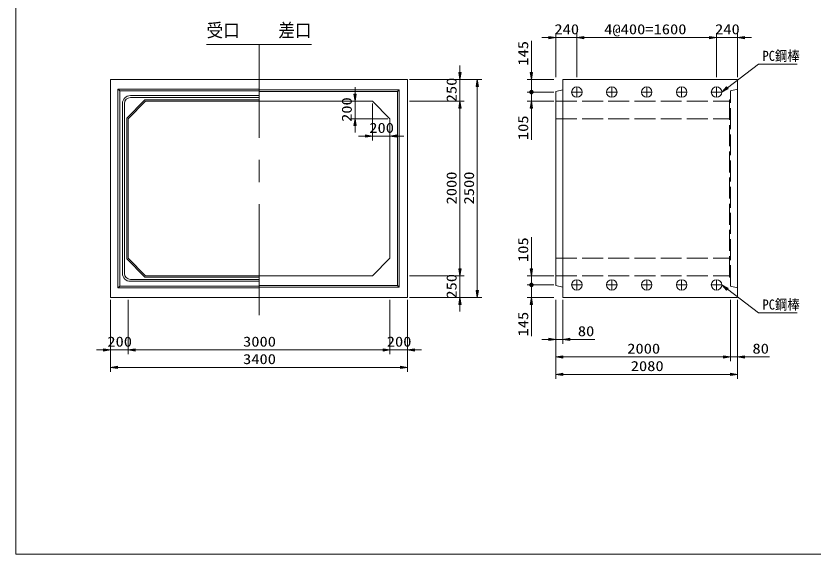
# Model space of a CAD drawing. Units: millimetres on the paper, scale 1:40. Extents: x 18 to 410, y 10 to 287.
# Drawn here: x 18 to 246.2, y 10 to 164.2 of the extents above; entities that cross this region are included whole.
import ezdxf
from ezdxf.enums import TextEntityAlignment as Align

# ---------------------------------------------------------------- set-up
doc = ezdxf.new("R2010")
doc.units = ezdxf.units.MM
doc.linetypes.add('DASHED', pattern=[7.5, 6, -1.5])
doc.linetypes.add('USER1', pattern=[50.8, 31.75, -6.35, 6.35, -6.35])
for name, color, linetype, lineweight in [('0_7', 7, 'Continuous', 13), ('Layer1', 3, 'Continuous', 13), ('Layer2', 6, 'USER1', 13), ('Layer3', 7, 'Continuous', 13), ('Layer4', 4, 'DASHED', 13), ('Layer7', 9, 'Continuous', 13)]:
    doc.layers.add(name, color=color, linetype=linetype, lineweight=lineweight)
doc.styles.add('ＭＳ ゴシック', font='')
doc.styles.get('ＭＳ ゴシック').set_extended_font_data('MS Gothic')

msp = doc.modelspace()

# ---------------------------------------------------------------- hatches: boundary and pattern name
at = {"layer": 'Layer1'}
for points in [[(170.594, 158.325), (170.594, 157.658), (172.594, 157.992)], [(180.594, 158.325), (180.594, 157.658), (178.594, 157.992)], [(180.594, 158.325), (180.594, 157.658), (178.594, 157.992)], [(216.594, 158.325), (216.594, 157.658), (218.594, 157.992)], [(216.594, 158.325), (216.594, 157.658), (218.594, 157.992)], [(226.594, 158.325), (226.594, 157.658), (224.594, 157.992)], [(144.76, 147.992), (145.427, 147.992), (145.094, 145.992)], [(165.26, 147.992), (165.927, 147.992), (165.594, 145.992)], [(149.76, 143.992), (150.427, 143.992), (150.094, 145.992)], [(221.887, 143.314), (220.094, 142.367), (221.483, 143.844)], [(114.76, 141.742), (115.427, 141.742), (115.094, 139.742)], [(165.624, 142.849), (165.534, 142.843), (165.474, 142.832), (165.417, 142.813), (165.363, 142.787), (165.312, 142.755), (165.265, 142.717), (165.224, 142.673), (165.188, 142.624), (165.159, 142.571), (165.137, 142.515), (165.122, 142.457), (165.115, 142.397), (165.115, 142.337), (165.122, 142.277), (165.137, 142.218), (165.159, 142.162), (165.188, 142.109), (165.224, 142.061), (165.265, 142.017), (165.312, 141.978), (165.363, 141.946), (165.417, 141.92), (165.474, 141.902), (165.563, 141.885), (165.594, 141.887), (165.594, 142.367)], [(165.624, 142.849), (165.534, 142.843), (165.474, 142.832), (165.417, 142.813), (165.363, 142.787), (165.312, 142.755), (165.265, 142.717), (165.224, 142.673), (165.188, 142.624), (165.159, 142.571), (165.137, 142.515), (165.122, 142.457), (165.115, 142.397), (165.115, 142.337), (165.122, 142.277), (165.137, 142.218), (165.159, 142.162), (165.188, 142.109), (165.224, 142.061), (165.265, 142.017), (165.312, 141.978), (165.363, 141.946), (165.417, 141.92), (165.474, 141.902), (165.563, 141.885), (165.594, 141.887), (165.594, 142.367)], [(165.563, 141.885), (165.654, 141.89), (165.713, 141.902), (165.77, 141.92), (165.825, 141.946), (165.876, 141.978), (165.922, 142.017), (165.964, 142.061), (165.999, 142.109), (166.028, 142.162), (166.05, 142.218), (166.065, 142.277), (166.073, 142.337), (166.073, 142.397), (166.065, 142.457), (166.05, 142.515), (166.028, 142.571), (165.999, 142.624), (165.964, 142.673), (165.922, 142.717), (165.876, 142.755), (165.825, 142.787), (165.77, 142.813), (165.713, 142.832), (165.624, 142.849), (165.594, 142.847), (165.594, 142.367)], [(165.563, 141.885), (165.654, 141.89), (165.713, 141.902), (165.77, 141.92), (165.825, 141.946), (165.876, 141.978), (165.922, 142.017), (165.964, 142.061), (165.999, 142.109), (166.028, 142.162), (166.05, 142.218), (166.065, 142.277), (166.073, 142.337), (166.073, 142.397), (166.065, 142.457), (166.05, 142.515), (166.028, 142.571), (165.999, 142.624), (165.964, 142.673), (165.922, 142.717), (165.876, 142.755), (165.825, 142.787), (165.77, 142.813), (165.713, 142.832), (165.624, 142.849), (165.594, 142.847), (165.594, 142.367)], [(144.76, 137.742), (145.427, 137.742), (145.094, 139.742)], [(144.76, 137.742), (145.427, 137.742), (145.094, 139.742)], [(165.26, 137.742), (165.927, 137.742), (165.594, 139.742)], [(114.76, 132.742), (115.427, 132.742), (115.094, 134.742)], [(118.094, 130.075), (118.094, 129.408), (120.094, 129.742)], [(127.094, 130.075), (127.094, 129.408), (125.094, 129.742)], [(144.76, 91.742), (145.427, 91.742), (145.094, 89.742)], [(144.76, 91.742), (145.427, 91.742), (145.094, 89.742)], [(165.26, 91.742), (165.927, 91.742), (165.594, 89.742)], [(165.624, 87.599), (165.534, 87.593), (165.474, 87.582), (165.417, 87.563), (165.363, 87.537), (165.312, 87.505), (165.265, 87.467), (165.224, 87.423), (165.188, 87.374), (165.159, 87.321), (165.137, 87.265), (165.122, 87.207), (165.115, 87.147), (165.115, 87.087), (165.122, 87.027), (165.137, 86.968), (165.159, 86.912), (165.188, 86.859), (165.224, 86.811), (165.265, 86.767), (165.312, 86.728), (165.363, 86.696), (165.417, 86.67), (165.474, 86.652), (165.563, 86.635), (165.594, 86.637), (165.594, 87.117)], [(165.624, 87.599), (165.534, 87.593), (165.474, 87.582), (165.417, 87.563), (165.363, 87.537), (165.312, 87.505), (165.265, 87.467), (165.224, 87.423), (165.188, 87.374), (165.159, 87.321), (165.137, 87.265), (165.122, 87.207), (165.115, 87.147), (165.115, 87.087), (165.122, 87.027), (165.137, 86.968), (165.159, 86.912), (165.188, 86.859), (165.224, 86.811), (165.265, 86.767), (165.312, 86.728), (165.363, 86.696), (165.417, 86.67), (165.474, 86.652), (165.563, 86.635), (165.594, 86.637), (165.594, 87.117)], [(165.563, 86.635), (165.654, 86.64), (165.713, 86.652), (165.77, 86.67), (165.825, 86.696), (165.876, 86.728), (165.922, 86.767), (165.964, 86.811), (165.999, 86.859), (166.028, 86.912), (166.05, 86.968), (166.065, 87.027), (166.073, 87.087), (166.073, 87.147), (166.065, 87.207), (166.05, 87.265), (166.028, 87.321), (165.999, 87.374), (165.964, 87.423), (165.922, 87.467), (165.876, 87.505), (165.825, 87.537), (165.77, 87.563), (165.713, 87.582), (165.624, 87.599), (165.594, 87.597), (165.594, 87.117)], [(165.563, 86.635), (165.654, 86.64), (165.713, 86.652), (165.77, 86.67), (165.825, 86.696), (165.876, 86.728), (165.922, 86.767), (165.964, 86.811), (165.999, 86.859), (166.028, 86.912), (166.05, 86.968), (166.065, 87.027), (166.073, 87.087), (166.073, 87.147), (166.065, 87.207), (166.05, 87.265), (166.028, 87.321), (165.999, 87.374), (165.964, 87.423), (165.922, 87.467), (165.876, 87.505), (165.825, 87.537), (165.77, 87.563), (165.713, 87.582), (165.624, 87.599), (165.594, 87.597), (165.594, 87.117)], [(221.483, 85.639), (220.094, 87.117), (221.887, 86.17)], [(149.76, 85.492), (150.427, 85.492), (150.094, 83.492)], [(144.76, 81.492), (145.427, 81.492), (145.094, 83.492)], [(165.26, 81.492), (165.927, 81.492), (165.594, 83.492)], [(170.594, 71.825), (170.594, 71.158), (172.594, 71.492)], [(176.594, 71.825), (176.594, 71.158), (174.594, 71.492)], [(43.094, 68.825), (43.094, 68.158), (45.094, 68.492)], [(52.094, 68.825), (52.094, 68.158), (50.094, 68.492)], [(52.094, 68.825), (52.094, 68.158), (50.094, 68.492)], [(123.094, 68.825), (123.094, 68.158), (125.094, 68.492)], [(123.094, 68.825), (123.094, 68.158), (125.094, 68.492)], [(132.094, 68.825), (132.094, 68.158), (130.094, 68.492)], [(174.594, 66.825), (174.594, 66.158), (172.594, 66.492)], [(220.594, 66.825), (220.594, 66.158), (222.594, 66.492)], [(220.594, 66.825), (220.594, 66.158), (222.594, 66.492)], [(226.594, 66.825), (226.594, 66.158), (224.594, 66.492)], [(47.094, 63.825), (47.094, 63.158), (45.094, 63.492)], [(128.094, 63.825), (128.094, 63.158), (130.094, 63.492)], [(174.594, 61.825), (174.594, 61.158), (172.594, 61.492)], [(222.594, 61.825), (222.594, 61.158), (224.594, 61.492)]]:
    msp.add_hatch(color=256, dxfattribs=at).paths.add_polyline_path(points)

# ---------------------------------------------------------------- linework, layer by layer
at = {"layer": '0_7'}
for p, q in [((18, 287), (18, 10)), ((18, 10), (410, 10))]:
    msp.add_line(p, q, dxfattribs=at)
at = {"layer": 'Layer1'}
for p, q in [((170.594, 157.992), (168.594, 157.992)), ((172.594, 146.617), (172.594, 159.242)), ((178.594, 157.992), (172.594, 157.992)), ((178.594, 146.617), (178.594, 159.242)), ((178.594, 146.617), (178.594, 159.242)), ((180.594, 157.992), (216.594, 157.992)), ((180.594, 157.992), (182.594, 157.992)), ((216.594, 157.992), (214.594, 157.992)), ((218.594, 146.617), (218.594, 159.242)), ((218.594, 146.617), (218.594, 159.242)), ((218.594, 157.992), (224.594, 157.992)), ((224.594, 146.617), (224.594, 159.242)), ((226.594, 157.992), (228.594, 157.992)), ((165.594, 147.992), (165.594, 157.07)), ((145.094, 147.992), (145.094, 149.992)), ((221.685, 143.579), (230.594, 150.367)), ((230.594, 150.367), (231.594, 150.367)), ((231.594, 150.367), (241.682, 150.367)), ((165.594, 144.367), (165.594, 146.367)), ((130.719, 145.992), (146.344, 145.992)), ((130.719, 145.992), (151.344, 145.992)), ((145.094, 139.742), (145.094, 145.992)), ((150.094, 85.492), (150.094, 143.992)), ((171.969, 145.992), (164.344, 145.992)), ((165.594, 142.367), (165.594, 145.992)), ((165.594, 142.367), (165.594, 144.367)), ((115.094, 141.742), (115.094, 143.742)), ((171.969, 142.367), (164.344, 142.367)), ((171.969, 142.367), (164.344, 142.367)), ((165.594, 142.367), (165.594, 139.742)), ((165.594, 142.367), (165.594, 140.367)), ((119.469, 139.742), (113.844, 139.742)), ((115.094, 139.742), (115.094, 134.742)), ((130.719, 139.742), (146.344, 139.742)), ((130.719, 139.742), (146.344, 139.742)), ((171.969, 139.742), (164.344, 139.742)), ((165.594, 140.367), (165.594, 138.367)), ((120.094, 139.117), (120.094, 128.492)), ((145.094, 137.742), (145.094, 135.742)), ((145.094, 91.742), (145.094, 137.742)), ((165.594, 137.742), (165.594, 128.663)), ((124.469, 134.742), (113.844, 134.742)), ((115.094, 132.742), (115.094, 130.742)), ((125.094, 134.117), (125.094, 128.492)), ((118.094, 129.742), (116.094, 129.742)), ((120.094, 129.742), (125.094, 129.742)), ((127.094, 129.742), (129.094, 129.742)), ((165.594, 91.742), (165.594, 100.82)), ((145.094, 91.742), (145.094, 93.742)), ((130.719, 89.742), (146.344, 89.742)), ((130.719, 89.742), (146.344, 89.742)), ((145.094, 89.742), (145.094, 83.492)), ((171.969, 89.742), (164.344, 89.742)), ((165.594, 89.117), (165.594, 91.117)), ((165.594, 87.117), (165.594, 89.742)), ((165.594, 87.117), (165.594, 89.117)), ((171.969, 87.117), (164.344, 87.117)), ((171.969, 87.117), (164.344, 87.117)), ((165.594, 87.117), (165.594, 83.492)), ((165.594, 87.117), (165.594, 85.117)), ((165.594, 85.117), (165.594, 83.117)), ((221.685, 85.905), (230.594, 79.117)), ((45.094, 82.867), (45.094, 67.242)), ((45.094, 82.867), (45.094, 62.242)), ((50.094, 82.867), (50.094, 67.242)), ((50.094, 82.867), (50.094, 67.242)), ((125.094, 82.867), (125.094, 67.242)), ((125.094, 82.867), (125.094, 67.242)), ((130.094, 82.867), (130.094, 67.242)), ((130.094, 82.867), (130.094, 62.242)), ((130.719, 83.492), (146.344, 83.492)), ((130.719, 83.492), (151.344, 83.492)), ((171.969, 83.492), (164.344, 83.492)), ((172.594, 82.867), (172.594, 70.242)), ((172.594, 82.867), (172.594, 65.242)), ((172.594, 82.867), (172.594, 60.242)), ((174.594, 82.867), (174.594, 70.242)), ((222.594, 82.867), (222.594, 65.242)), ((222.594, 82.867), (222.594, 65.242)), ((224.594, 82.867), (224.594, 65.242)), ((224.594, 82.867), (224.594, 60.242)), ((145.094, 81.492), (145.094, 79.492)), ((165.594, 81.492), (165.594, 72.413)), ((230.594, 79.117), (231.594, 79.117)), ((231.594, 79.117), (241.682, 79.117)), ((170.594, 71.492), (168.594, 71.492)), ((172.594, 71.492), (174.594, 71.492)), ((176.594, 71.492), (183.729, 71.492)), ((43.094, 68.492), (41.094, 68.492)), ((50.094, 68.492), (45.094, 68.492)), ((52.094, 68.492), (123.094, 68.492)), ((52.094, 68.492), (54.094, 68.492)), ((123.094, 68.492), (121.094, 68.492)), ((125.094, 68.492), (130.094, 68.492)), ((132.094, 68.492), (134.094, 68.492)), ((174.594, 66.492), (220.594, 66.492)), ((220.594, 66.492), (218.594, 66.492)), ((222.594, 66.492), (224.594, 66.492)), ((226.594, 66.492), (233.729, 66.492)), ((47.094, 63.492), (128.094, 63.492)), ((174.594, 61.492), (222.594, 61.492))]:
    msp.add_line(p, q, dxfattribs=at)
for points in [[(170.594, 158.325), (170.594, 157.658), (172.594, 157.992)], [(180.594, 158.325), (180.594, 157.658), (178.594, 157.992)], [(180.594, 158.325), (180.594, 157.658), (178.594, 157.992)], [(216.594, 158.325), (216.594, 157.658), (218.594, 157.992)], [(216.594, 158.325), (216.594, 157.658), (218.594, 157.992)], [(226.594, 158.325), (226.594, 157.658), (224.594, 157.992)], [(144.76, 147.992), (145.427, 147.992), (145.094, 145.992)], [(165.26, 147.992), (165.927, 147.992), (165.594, 145.992)], [(149.76, 143.992), (150.427, 143.992), (150.094, 145.992)], [(221.887, 143.314), (220.094, 142.367), (221.483, 143.844)], [(114.76, 141.742), (115.427, 141.742), (115.094, 139.742)], [(165.624, 142.849), (165.534, 142.843), (165.474, 142.832), (165.417, 142.813), (165.363, 142.787), (165.312, 142.755), (165.265, 142.717), (165.224, 142.673), (165.188, 142.624), (165.159, 142.571), (165.137, 142.515), (165.122, 142.457), (165.115, 142.397), (165.115, 142.337), (165.122, 142.277), (165.137, 142.218), (165.159, 142.162), (165.188, 142.109), (165.224, 142.061), (165.265, 142.017), (165.312, 141.978), (165.363, 141.946), (165.417, 141.92), (165.474, 141.902), (165.563, 141.885), (165.594, 141.887), (165.594, 142.367)], [(165.624, 142.849), (165.534, 142.843), (165.474, 142.832), (165.417, 142.813), (165.363, 142.787), (165.312, 142.755), (165.265, 142.717), (165.224, 142.673), (165.188, 142.624), (165.159, 142.571), (165.137, 142.515), (165.122, 142.457), (165.115, 142.397), (165.115, 142.337), (165.122, 142.277), (165.137, 142.218), (165.159, 142.162), (165.188, 142.109), (165.224, 142.061), (165.265, 142.017), (165.312, 141.978), (165.363, 141.946), (165.417, 141.92), (165.474, 141.902), (165.563, 141.885), (165.594, 141.887), (165.594, 142.367)], [(165.563, 141.885), (165.654, 141.89), (165.713, 141.902), (165.77, 141.92), (165.825, 141.946), (165.876, 141.978), (165.922, 142.017), (165.964, 142.061), (165.999, 142.109), (166.028, 142.162), (166.05, 142.218), (166.065, 142.277), (166.073, 142.337), (166.073, 142.397), (166.065, 142.457), (166.05, 142.515), (166.028, 142.571), (165.999, 142.624), (165.964, 142.673), (165.922, 142.717), (165.876, 142.755), (165.825, 142.787), (165.77, 142.813), (165.713, 142.832), (165.624, 142.849), (165.594, 142.847), (165.594, 142.367)], [(165.563, 141.885), (165.654, 141.89), (165.713, 141.902), (165.77, 141.92), (165.825, 141.946), (165.876, 141.978), (165.922, 142.017), (165.964, 142.061), (165.999, 142.109), (166.028, 142.162), (166.05, 142.218), (166.065, 142.277), (166.073, 142.337), (166.073, 142.397), (166.065, 142.457), (166.05, 142.515), (166.028, 142.571), (165.999, 142.624), (165.964, 142.673), (165.922, 142.717), (165.876, 142.755), (165.825, 142.787), (165.77, 142.813), (165.713, 142.832), (165.624, 142.849), (165.594, 142.847), (165.594, 142.367)], [(144.76, 137.742), (145.427, 137.742), (145.094, 139.742)], [(144.76, 137.742), (145.427, 137.742), (145.094, 139.742)], [(165.26, 137.742), (165.927, 137.742), (165.594, 139.742)], [(114.76, 132.742), (115.427, 132.742), (115.094, 134.742)], [(118.094, 130.075), (118.094, 129.408), (120.094, 129.742)], [(127.094, 130.075), (127.094, 129.408), (125.094, 129.742)], [(144.76, 91.742), (145.427, 91.742), (145.094, 89.742)], [(144.76, 91.742), (145.427, 91.742), (145.094, 89.742)], [(165.26, 91.742), (165.927, 91.742), (165.594, 89.742)], [(165.624, 87.599), (165.534, 87.593), (165.474, 87.582), (165.417, 87.563), (165.363, 87.537), (165.312, 87.505), (165.265, 87.467), (165.224, 87.423), (165.188, 87.374), (165.159, 87.321), (165.137, 87.265), (165.122, 87.207), (165.115, 87.147), (165.115, 87.087), (165.122, 87.027), (165.137, 86.968), (165.159, 86.912), (165.188, 86.859), (165.224, 86.811), (165.265, 86.767), (165.312, 86.728), (165.363, 86.696), (165.417, 86.67), (165.474, 86.652), (165.563, 86.635), (165.594, 86.637), (165.594, 87.117)], [(165.624, 87.599), (165.534, 87.593), (165.474, 87.582), (165.417, 87.563), (165.363, 87.537), (165.312, 87.505), (165.265, 87.467), (165.224, 87.423), (165.188, 87.374), (165.159, 87.321), (165.137, 87.265), (165.122, 87.207), (165.115, 87.147), (165.115, 87.087), (165.122, 87.027), (165.137, 86.968), (165.159, 86.912), (165.188, 86.859), (165.224, 86.811), (165.265, 86.767), (165.312, 86.728), (165.363, 86.696), (165.417, 86.67), (165.474, 86.652), (165.563, 86.635), (165.594, 86.637), (165.594, 87.117)], [(165.563, 86.635), (165.654, 86.64), (165.713, 86.652), (165.77, 86.67), (165.825, 86.696), (165.876, 86.728), (165.922, 86.767), (165.964, 86.811), (165.999, 86.859), (166.028, 86.912), (166.05, 86.968), (166.065, 87.027), (166.073, 87.087), (166.073, 87.147), (166.065, 87.207), (166.05, 87.265), (166.028, 87.321), (165.999, 87.374), (165.964, 87.423), (165.922, 87.467), (165.876, 87.505), (165.825, 87.537), (165.77, 87.563), (165.713, 87.582), (165.624, 87.599), (165.594, 87.597), (165.594, 87.117)], [(165.563, 86.635), (165.654, 86.64), (165.713, 86.652), (165.77, 86.67), (165.825, 86.696), (165.876, 86.728), (165.922, 86.767), (165.964, 86.811), (165.999, 86.859), (166.028, 86.912), (166.05, 86.968), (166.065, 87.027), (166.073, 87.087), (166.073, 87.147), (166.065, 87.207), (166.05, 87.265), (166.028, 87.321), (165.999, 87.374), (165.964, 87.423), (165.922, 87.467), (165.876, 87.505), (165.825, 87.537), (165.77, 87.563), (165.713, 87.582), (165.624, 87.599), (165.594, 87.597), (165.594, 87.117)], [(221.483, 85.639), (220.094, 87.117), (221.887, 86.17)], [(149.76, 85.492), (150.427, 85.492), (150.094, 83.492)], [(144.76, 81.492), (145.427, 81.492), (145.094, 83.492)], [(165.26, 81.492), (165.927, 81.492), (165.594, 83.492)], [(170.594, 71.825), (170.594, 71.158), (172.594, 71.492)], [(176.594, 71.825), (176.594, 71.158), (174.594, 71.492)], [(43.094, 68.825), (43.094, 68.158), (45.094, 68.492)], [(52.094, 68.825), (52.094, 68.158), (50.094, 68.492)], [(52.094, 68.825), (52.094, 68.158), (50.094, 68.492)], [(123.094, 68.825), (123.094, 68.158), (125.094, 68.492)], [(123.094, 68.825), (123.094, 68.158), (125.094, 68.492)], [(132.094, 68.825), (132.094, 68.158), (130.094, 68.492)], [(174.594, 66.825), (174.594, 66.158), (172.594, 66.492)], [(220.594, 66.825), (220.594, 66.158), (222.594, 66.492)], [(220.594, 66.825), (220.594, 66.158), (222.594, 66.492)], [(226.594, 66.825), (226.594, 66.158), (224.594, 66.492)], [(47.094, 63.825), (47.094, 63.158), (45.094, 63.492)], [(128.094, 63.825), (128.094, 63.158), (130.094, 63.492)], [(174.594, 61.825), (174.594, 61.158), (172.594, 61.492)], [(222.594, 61.825), (222.594, 61.158), (224.594, 61.492)]]:
    msp.add_lwpolyline(points, close=True, dxfattribs=at)
at = {"layer": 'Layer2'}
msp.add_line((87.594, 78.492), (87.594, 155.992), dxfattribs=at)
at = {"layer": 'Layer3'}
for p, q in [((45.094, 83.492), (45.094, 145.992)), ((45.094, 145.992), (130.094, 145.992)), ((130.094, 145.992), (130.094, 83.492)), ((224.594, 145.992), (174.594, 145.992)), ((174.594, 145.992), (174.594, 83.492)), ((178.594, 140.867), (178.594, 143.867)), ((188.594, 140.867), (188.594, 143.867)), ((198.594, 140.867), (198.594, 143.867)), ((208.594, 140.867), (208.594, 143.867)), ((218.594, 140.867), (218.594, 143.867)), ((224.594, 83.492), (224.594, 145.992)), ((47.219, 86.242), (47.219, 143.242)), ((47.219, 143.242), (87.594, 143.242)), ((47.219, 143.242), (47.719, 142.742)), ((47.719, 86.742), (47.719, 142.742)), ((47.719, 142.742), (87.594, 142.742)), ((127.719, 142.992), (87.594, 142.992)), ((127.219, 142.492), (87.594, 142.492)), ((127.719, 142.992), (127.219, 142.492)), ((127.219, 86.992), (127.219, 142.492)), ((127.719, 86.492), (127.719, 142.992)), ((172.594, 142.492), (174.594, 142.992)), ((172.594, 86.992), (172.594, 142.492)), ((177.094, 142.367), (180.094, 142.367)), ((187.094, 142.367), (190.094, 142.367)), ((197.094, 142.367), (200.094, 142.367)), ((207.094, 142.367), (210.094, 142.367)), ((217.094, 142.367), (220.094, 142.367)), ((49.719, 134.897), (54.938, 140.117)), ((50.094, 134.742), (55.094, 139.742)), ((50.769, 141.342), (87.594, 141.342)), ((50.769, 140.792), (87.594, 140.792)), ((54.938, 140.117), (87.594, 140.117)), ((55.094, 139.742), (120.094, 139.742)), ((120.094, 139.742), (125.094, 134.742)), ((48.494, 90.417), (48.494, 139.067)), ((49.044, 90.417), (49.044, 139.067)), ((49.719, 94.586), (49.719, 134.897)), ((50.094, 94.742), (50.094, 134.742)), ((125.094, 134.742), (125.094, 94.742)), ((54.938, 89.367), (49.719, 94.586)), ((55.094, 89.742), (50.094, 94.742)), ((125.094, 94.742), (120.094, 89.742)), ((87.594, 89.367), (54.938, 89.367)), ((120.094, 89.742), (55.094, 89.742)), ((47.219, 86.242), (47.719, 86.742)), ((87.594, 86.742), (47.719, 86.742)), ((87.594, 88.692), (50.769, 88.692)), ((87.594, 88.142), (50.769, 88.142)), ((87.594, 86.992), (127.219, 86.992)), ((127.719, 86.492), (127.219, 86.992)), ((174.594, 86.492), (172.594, 86.992)), ((177.094, 87.117), (180.094, 87.117)), ((178.594, 85.617), (178.594, 88.617)), ((187.094, 87.117), (190.094, 87.117)), ((188.594, 85.617), (188.594, 88.617)), ((197.094, 87.117), (200.094, 87.117)), ((198.594, 85.617), (198.594, 88.617)), ((207.094, 87.117), (210.094, 87.117)), ((208.594, 85.617), (208.594, 88.617)), ((217.094, 87.117), (220.094, 87.117)), ((218.594, 85.617), (218.594, 88.617)), ((87.594, 86.242), (47.219, 86.242)), ((87.594, 86.492), (127.719, 86.492)), ((130.094, 83.492), (45.094, 83.492)), ((174.594, 83.492), (224.594, 83.492))]:
    msp.add_line(p, q, dxfattribs=at)
for centre in [(178.594, 142.367), (188.594, 142.367), (198.594, 142.367), (208.594, 142.367), (218.594, 142.367), (178.594, 87.117), (188.594, 87.117), (198.594, 87.117), (208.594, 87.117), (218.594, 87.117)]:
    msp.add_circle(centre, 1.5, dxfattribs=at)
for centre, radius, start, end in [((50.769, 139.067), 2.275, 90, 180), ((50.769, 139.067), 1.725, 90, 180), ((50.769, 90.417), 2.275, 180, 270), ((50.769, 90.417), 1.725, 180, 270)]:
    msp.add_arc(centre, radius, start, end, dxfattribs=at)
at = {"layer": 'Layer4'}
for p, q in [((222.594, 142.742), (224.594, 143.242)), ((222.594, 86.742), (222.594, 142.742)), ((172.594, 139.742), (222.294, 139.742)), ((222.294, 89.367), (222.294, 140.117)), ((222.294, 140.117), (222.594, 140.117)), ((172.594, 134.742), (222.294, 134.742)), ((172.594, 94.742), (222.294, 94.742)), ((172.594, 89.742), (222.294, 89.742)), ((222.594, 89.367), (222.294, 89.367)), ((224.594, 86.242), (222.594, 86.742))]:
    msp.add_line(p, q, dxfattribs=at)
at = {"layer": 'Layer7'}
msp.add_line((72.594, 155.992), (102.594, 155.992), dxfattribs=at)

# ---------------------------------------------------------------- texts
at = {"layer": 'Layer1', "color": 9, "style": 'ＭＳ ゴシック'}
for s, width, p in [('240', 1.2, (172.165, 158.062)), ('4@400=1600', 1.2, (186.422, 158.062)), ('240', 1.2, (218.165, 158.062)), ('PC鋼棒', 0.9, (231.762, 150.437)), ('200', 1.2, (119.165, 129.812)), ('PC鋼棒', 0.9, (231.762, 79.187)), ('80', 1.2, (178.876, 71.562)), ('200', 1.2, (44.165, 68.562)), ('3000', 1.2, (83.022, 68.562)), ('200', 1.2, (124.165, 68.562)), ('2000', 1.2, (193.022, 66.562)), ('80', 1.2, (228.876, 66.562)), ('3400', 1.2, (83.022, 63.562)), ('2080', 1.2, (194.022, 61.562))]:
    msp.add_text(s, height=2.886, dxfattribs=dict(at, width=width)).set_placement(p, align=Align.BOTTOM_LEFT)
at = {"layer": 'Layer1', "color": 9, "style": 'ＭＳ ゴシック', "width": 1.2}
for s, p in [('145', (165.524, 149.931)), ('250', (145.024, 139.438)), ('200', (115.024, 133.813)), ('105', (165.524, 128.602)), ('2000', (145.024, 110.17)), ('2500', (150.024, 110.17)), ('105', (165.524, 93.681)), ('250', (145.024, 83.188)), ('145', (165.524, 72.352))]:
    msp.add_text(s, height=2.886, rotation=90, dxfattribs=at).set_placement(p, align=Align.BOTTOM_LEFT)
at = {"layer": 'Layer7', "style": 'ＭＳ ゴシック', "width": 0.9}
msp.add_text('受口', height=3.848, dxfattribs=at).set_placement((72.594, 156.992), align=Align.BOTTOM_LEFT)
msp.add_text('差口', height=3.848, dxfattribs=at).set_placement((102.594, 156.992), align=Align.BOTTOM_RIGHT)

doc.saveas('drawing.dxf')
